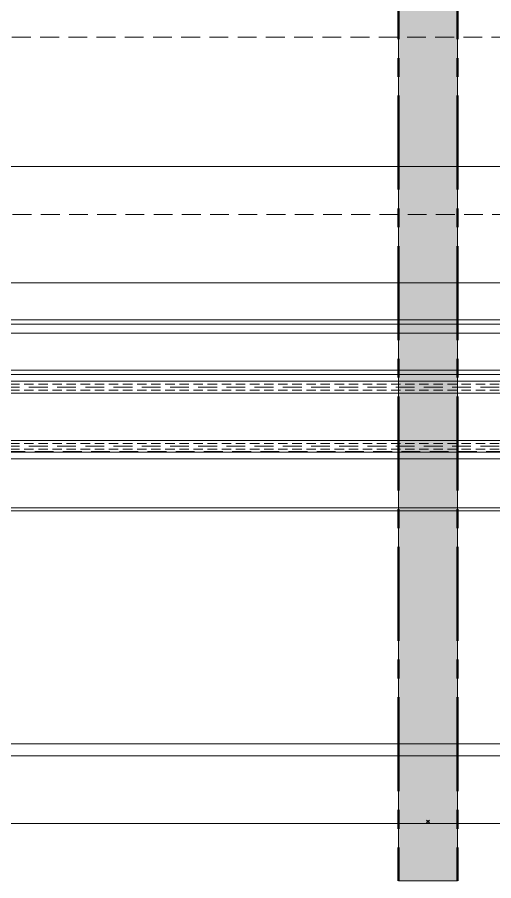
# Model space of a CAD drawing. Header units: millimetres. Extents: x -20000 to 230000, y -17405 to 24510.
# Drawn here: x 134861.3 to 135022.2, y -6097.1 to -5805.4 of the extents above; entities that cross this region are included whole.
import ezdxf

# ---------------------------------------------------------------- set-up
doc = ezdxf.new("R2010")
doc.units = ezdxf.units.MM
doc.header["$PDMODE"] = 35
doc.header["$PDSIZE"] = 0.5
doc.linetypes.add('AXES', pattern=[50.8, 31.75, -6.35, 6.35, -6.35])
doc.linetypes.add('CACHE', pattern=[9.525, 6.35, -3.175])
doc.layers.get('0').update_dxf_attribs({"lineweight": 13})
doc.layers.add('0 - Invisible', color=43, linetype='Continuous', lineweight=0, plot=False)
for name, color, linetype, lineweight in [('1 - Axe', 1, 'AXES', 0), ('1 - INTERROMPU', 253, 'CACHE', 13), ('1 - PVC', 7, 'Continuous', 13), ('1 - Vitrage', 252, 'Continuous', 13)]:
    doc.layers.add(name, color=color, linetype=linetype, lineweight=lineweight)
doc.layers.add('1 - Cache', color=7, linetype='Continuous', lineweight=0, true_color=0xffffff)

# ---------------------------------------------------------------- blocks, each defined once
blk = doc.blocks.new('*U1055')
at = {"layer": '1 - PVC'}
for p, q in [((9, -1), (9, 478.02)), ((8, 472.02), (8, 5)), ((-51, 461.9), (-51, 15.12)), ((-8.5, 18), (-8.5, 459.02)), ((-38.5, 20), (-38.5, 457.02)), ((-37, 457.02), (-37, 20))]:
    blk.add_line(p, q, dxfattribs=at)
at = {"layer": '1 - Vitrage', "linetype": 'CACHE', "ltscale": 0.5}
for p, q in [((-33.75, 472.08), (-33.75, 4.94)), ((-31.75, 472.08), (-31.75, 4.94)), ((-13.75, 472.08), (-13.75, 4.94)), ((-11.75, 472.08), (-11.75, 4.94))]:
    blk.add_line(p, q, dxfattribs=at)
at = {"layer": '1 - Vitrage', "linetype": 'CACHE'}
for p, q in [((-32.75, 472.08), (-32.75, 4.94)), ((-12.75, 472.08), (-12.75, 4.94))]:
    blk.add_line(p, q, dxfattribs=at)
at = {"layer": '1 - Vitrage'}
for points in [[(-34.75, 472.08), (-30.75, 472.08), (-30.75, 4.94), (-34.75, 4.94)], [(-10.75, 472.08), (-14.75, 472.08), (-14.75, 4.94), (-10.75, 4.94)]]:
    blk.add_lwpolyline(points, close=True, dxfattribs=at)
blk = doc.blocks.new('*U1054')
at = {"layer": '1 - PVC'}
for p, q in [((15.12, 60), (595.88, 60)), ((591, 47.5), (20, 47.5)), ((20, 46), (591, 46))]:
    blk.add_line(p, q, dxfattribs=at)
blk = doc.blocks.new('*U840')
at = {"layer": '1 - PVC', "linetype": 'ByBlock'}
for p, q in [((737, 1.3), (8, 1.3)), ((6.9, -193.8), (738.1, -193.8)), ((738.1, -197.82), (6.9, -197.82)), ((15, -220.66), (730, -220.66))]:
    blk.add_line(p, q, dxfattribs=at)
blk = doc.blocks.new('*U810')
at = {"layer": '1 - Cache'}
blk.add_hatch(color=256, dxfattribs=at).paths.add_polyline_path([(-10, 20), (-10, -550), (10, -550), (10, 20)])
at = {"layer": '0 - Invisible'}
blk.add_lwpolyline([(-10, 20), (-10, -550), (10, -550), (10, 20)], close=True, dxfattribs=at)
blk.add_point((0, -530), dxfattribs=at)
at = {"layer": '1 - Axe', "lineweight": 50}
for p, q in [((-10, 20), (-10, -550)), ((10, 20), (10, -550))]:
    blk.add_line(p, q, dxfattribs=at)

msp = doc.modelspace()

# ---------------------------------------------------------------- linework, layer by layer
at = {"layer": '1 - INTERROMPU'}
msp.add_line((134610.04, -5952.07), (135390, -5952.07), dxfattribs=at)
msp.add_lwpolyline([(134610, -5852.07), (134650, -5852.07), (134650, -5812.07), (135350, -5812.07), (135350, -5852.07), (135390, -5852.07), (135390, -5872.07), (134610, -5872.07)], close=True, dxfattribs=at)

# ---------------------------------------------------------------- block references
for name, p in [('*U810', (135000, -5547.07)), ('*U840', (134627.5, -5857.07)), ('*U1054', (134694.5, -5955.07))]:
    msp.add_blockref(name, p)
at = {"rotation": 270}
msp.add_blockref('*U1055', (134761.49, -5963.07), dxfattribs=at)

doc.saveas('drawing.dxf')
